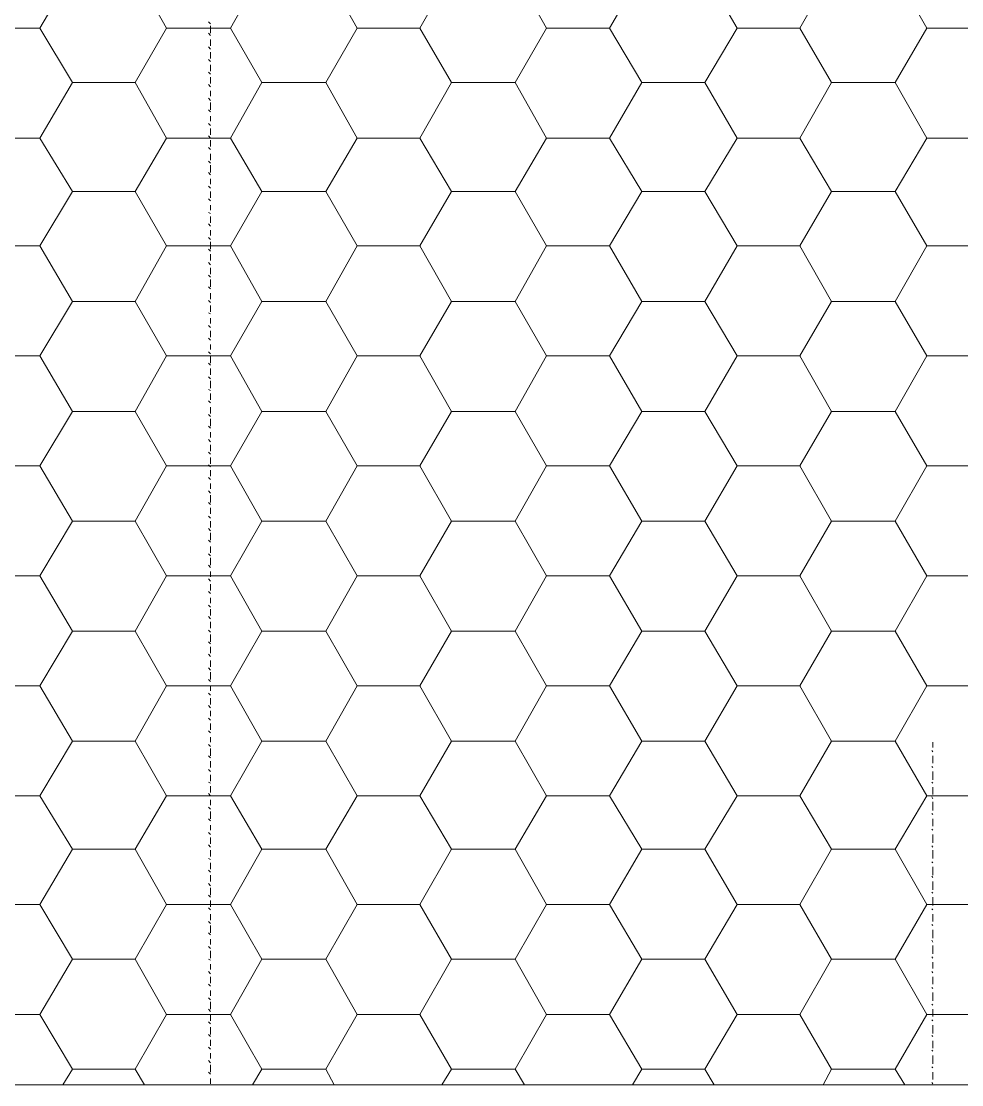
# Model space of a CAD drawing. Header units: millimetres. Extents: x 2928 to 3112, y 1220 to 1280.
# Drawn here: x 3053.934 to 3055.42, y 1268.156 to 1269.836 of the extents above; entities that cross this region are included whole.
import ezdxf

# ---------------------------------------------------------------- set-up
doc = ezdxf.new("R2010")
doc.units = ezdxf.units.MM

msp = doc.modelspace()

# ---------------------------------------------------------------- linework, layer by layer
at = {"color": 7, "linetype": 'Continuous', "lineweight": 5, "true_color": 0x000007}
msp.add_lwpolyline([(3058.27562, 1268.15632), (3052.47342, 1268.15632), (3058.27562, 1268.15632), (3058.27562, 1274.95752), (3052.47342, 1274.95752), (3052.47342, 1268.15632)], dxfattribs=at)
at = {"color": 9, "linetype": 'Continuous', "lineweight": 13, "true_color": 0xbababa}
for points in [[(3053.96367, 1269.8252), (3054.01494, 1269.91286), (3054.01494, 1269.91286)], [(3054.1638, 1269.8252), (3054.11418, 1269.91286), (3054.11418, 1269.91286)], [(3054.26469, 1269.8252), (3054.31431, 1269.91286), (3054.31431, 1269.91286)], [(3054.46483, 1269.8252), (3054.41521, 1269.91286), (3054.41521, 1269.91286)], [(3054.56407, 1269.8252), (3054.61369, 1269.91286), (3054.61369, 1269.91286)], [(3054.7642, 1269.8252), (3054.71458, 1269.91286), (3054.71458, 1269.91286)], [(3054.86344, 1269.8252), (3054.91471, 1269.91286), (3054.91471, 1269.91286)], [(3055.06522, 1269.8252), (3055.01395, 1269.91286), (3055.01395, 1269.91286)], [(3055.16446, 1269.8252), (3055.21408, 1269.91286), (3055.21408, 1269.91286)], [(3055.3646, 1269.8252), (3055.31498, 1269.91286), (3055.31498, 1269.91286)], [(3053.86443, 1269.8252), (3053.96367, 1269.8252), (3053.96367, 1269.8252)], [(3054.01494, 1269.73919), (3053.96367, 1269.8252), (3053.96367, 1269.8252)], [(3054.11418, 1269.73919), (3054.1638, 1269.8252), (3054.1638, 1269.8252)], [(3054.1638, 1269.8252), (3054.26469, 1269.8252), (3054.26469, 1269.8252)], [(3054.31431, 1269.73919), (3054.26469, 1269.8252), (3054.26469, 1269.8252)], [(3054.41521, 1269.73919), (3054.46483, 1269.8252), (3054.46483, 1269.8252)], [(3054.46483, 1269.8252), (3054.56407, 1269.8252), (3054.56407, 1269.8252)], [(3054.61369, 1269.73919), (3054.56407, 1269.8252), (3054.56407, 1269.8252)], [(3054.71458, 1269.73919), (3054.7642, 1269.8252), (3054.7642, 1269.8252)], [(3054.7642, 1269.8252), (3054.86344, 1269.8252), (3054.86344, 1269.8252)], [(3054.91471, 1269.73919), (3054.86344, 1269.8252), (3054.86344, 1269.8252)], [(3055.01395, 1269.73919), (3055.06522, 1269.8252), (3055.06522, 1269.8252)], [(3055.06522, 1269.8252), (3055.16446, 1269.8252), (3055.16446, 1269.8252)], [(3055.21408, 1269.73919), (3055.16446, 1269.8252), (3055.16446, 1269.8252)], [(3055.31498, 1269.73919), (3055.3646, 1269.8252), (3055.3646, 1269.8252)], [(3055.3646, 1269.8252), (3055.46549, 1269.8252), (3055.46549, 1269.8252)], [(3053.96367, 1269.65153), (3054.01494, 1269.73919), (3054.01494, 1269.73919)], [(3054.01494, 1269.73919), (3054.11418, 1269.73919), (3054.11418, 1269.73919)], [(3054.1638, 1269.65153), (3054.11418, 1269.73919), (3054.11418, 1269.73919)], [(3054.26469, 1269.65153), (3054.31431, 1269.73919), (3054.31431, 1269.73919)], [(3054.31431, 1269.73919), (3054.41521, 1269.73919), (3054.41521, 1269.73919)], [(3054.46483, 1269.65153), (3054.41521, 1269.73919), (3054.41521, 1269.73919)], [(3054.56407, 1269.65153), (3054.61369, 1269.73919), (3054.61369, 1269.73919)], [(3054.61369, 1269.73919), (3054.71458, 1269.73919), (3054.71458, 1269.73919)], [(3054.7642, 1269.65153), (3054.71458, 1269.73919), (3054.71458, 1269.73919)], [(3054.86344, 1269.65153), (3054.91471, 1269.73919), (3054.91471, 1269.73919)], [(3054.91471, 1269.73919), (3055.01395, 1269.73919), (3055.01395, 1269.73919)], [(3055.06522, 1269.65153), (3055.01395, 1269.73919), (3055.01395, 1269.73919)], [(3055.16446, 1269.65153), (3055.21408, 1269.73919), (3055.21408, 1269.73919)], [(3055.21408, 1269.73919), (3055.31498, 1269.73919), (3055.31498, 1269.73919)], [(3055.3646, 1269.65153), (3055.31498, 1269.73919), (3055.31498, 1269.73919)], [(3053.86443, 1269.65153), (3053.96367, 1269.65153), (3053.96367, 1269.65153)], [(3054.01494, 1269.56718), (3053.96367, 1269.65153), (3053.96367, 1269.65153)], [(3054.11418, 1269.56718), (3054.1638, 1269.65153), (3054.1638, 1269.65153)], [(3054.1638, 1269.65153), (3054.26469, 1269.65153), (3054.26469, 1269.65153)], [(3054.31431, 1269.56718), (3054.26469, 1269.65153), (3054.26469, 1269.65153)], [(3054.41521, 1269.56718), (3054.46483, 1269.65153), (3054.46483, 1269.65153)], [(3054.46483, 1269.65153), (3054.56407, 1269.65153), (3054.56407, 1269.65153)], [(3054.61369, 1269.56718), (3054.56407, 1269.65153), (3054.56407, 1269.65153)], [(3054.71458, 1269.56718), (3054.7642, 1269.65153), (3054.7642, 1269.65153)], [(3054.7642, 1269.65153), (3054.86344, 1269.65153), (3054.86344, 1269.65153)], [(3054.91471, 1269.56718), (3054.86344, 1269.65153), (3054.86344, 1269.65153)], [(3055.01395, 1269.56718), (3055.06522, 1269.65153), (3055.06522, 1269.65153)], [(3055.06522, 1269.65153), (3055.16446, 1269.65153), (3055.16446, 1269.65153)], [(3055.21408, 1269.56718), (3055.16446, 1269.65153), (3055.16446, 1269.65153)], [(3055.31498, 1269.56718), (3055.3646, 1269.65153), (3055.3646, 1269.65153)], [(3055.3646, 1269.65153), (3055.46549, 1269.65153), (3055.46549, 1269.65153)], [(3053.96367, 1269.48117), (3054.01494, 1269.56718), (3054.01494, 1269.56718)], [(3054.01494, 1269.56718), (3054.11418, 1269.56718), (3054.11418, 1269.56718)], [(3054.1638, 1269.48117), (3054.11418, 1269.56718), (3054.11418, 1269.56718)], [(3054.26469, 1269.48117), (3054.31431, 1269.56718), (3054.31431, 1269.56718)], [(3054.31431, 1269.56718), (3054.41521, 1269.56718), (3054.41521, 1269.56718)], [(3054.46483, 1269.48117), (3054.41521, 1269.56718), (3054.41521, 1269.56718)], [(3054.56407, 1269.48117), (3054.61369, 1269.56718), (3054.61369, 1269.56718)], [(3054.61369, 1269.56718), (3054.71458, 1269.56718), (3054.71458, 1269.56718)], [(3054.7642, 1269.48117), (3054.71458, 1269.56718), (3054.71458, 1269.56718)], [(3054.86344, 1269.48117), (3054.91471, 1269.56718), (3054.91471, 1269.56718)], [(3054.91471, 1269.56718), (3055.01395, 1269.56718), (3055.01395, 1269.56718)], [(3055.06522, 1269.48117), (3055.01395, 1269.56718), (3055.01395, 1269.56718)], [(3055.16446, 1269.48117), (3055.21408, 1269.56718), (3055.21408, 1269.56718)], [(3055.21408, 1269.56718), (3055.31498, 1269.56718), (3055.31498, 1269.56718)], [(3055.3646, 1269.48117), (3055.31498, 1269.56718), (3055.31498, 1269.56718)], [(3053.86443, 1269.48117), (3053.96367, 1269.48117), (3053.96367, 1269.48117)], [(3054.01494, 1269.39351), (3053.96367, 1269.48117), (3053.96367, 1269.48117)], [(3054.11418, 1269.39351), (3054.1638, 1269.48117), (3054.1638, 1269.48117)], [(3054.1638, 1269.48117), (3054.26469, 1269.48117), (3054.26469, 1269.48117)], [(3054.31431, 1269.39351), (3054.26469, 1269.48117), (3054.26469, 1269.48117)], [(3054.41521, 1269.39351), (3054.46483, 1269.48117), (3054.46483, 1269.48117)], [(3054.46483, 1269.48117), (3054.56407, 1269.48117), (3054.56407, 1269.48117)], [(3054.61369, 1269.39351), (3054.56407, 1269.48117), (3054.56407, 1269.48117)], [(3054.71458, 1269.39351), (3054.7642, 1269.48117), (3054.7642, 1269.48117)], [(3054.7642, 1269.48117), (3054.86344, 1269.48117), (3054.86344, 1269.48117)], [(3054.91471, 1269.39351), (3054.86344, 1269.48117), (3054.86344, 1269.48117)], [(3055.01395, 1269.39351), (3055.06522, 1269.48117), (3055.06522, 1269.48117)], [(3055.06522, 1269.48117), (3055.16446, 1269.48117), (3055.16446, 1269.48117)], [(3055.21408, 1269.39351), (3055.16446, 1269.48117), (3055.16446, 1269.48117)], [(3055.31498, 1269.39351), (3055.3646, 1269.48117), (3055.3646, 1269.48117)], [(3055.3646, 1269.48117), (3055.46549, 1269.48117), (3055.46549, 1269.48117)], [(3053.96367, 1269.3075), (3054.01494, 1269.39351), (3054.01494, 1269.39351)], [(3054.01494, 1269.39351), (3054.11418, 1269.39351), (3054.11418, 1269.39351)], [(3054.1638, 1269.3075), (3054.11418, 1269.39351), (3054.11418, 1269.39351)], [(3054.26469, 1269.3075), (3054.31431, 1269.39351), (3054.31431, 1269.39351)], [(3054.31431, 1269.39351), (3054.41521, 1269.39351), (3054.41521, 1269.39351)], [(3054.46483, 1269.3075), (3054.41521, 1269.39351), (3054.41521, 1269.39351)], [(3054.56407, 1269.3075), (3054.61369, 1269.39351), (3054.61369, 1269.39351)], [(3054.61369, 1269.39351), (3054.71458, 1269.39351), (3054.71458, 1269.39351)], [(3054.7642, 1269.3075), (3054.71458, 1269.39351), (3054.71458, 1269.39351)], [(3054.86344, 1269.3075), (3054.91471, 1269.39351), (3054.91471, 1269.39351)], [(3054.91471, 1269.39351), (3055.01395, 1269.39351), (3055.01395, 1269.39351)], [(3055.06522, 1269.3075), (3055.01395, 1269.39351), (3055.01395, 1269.39351)], [(3055.16446, 1269.3075), (3055.21408, 1269.39351), (3055.21408, 1269.39351)], [(3055.21408, 1269.39351), (3055.31498, 1269.39351), (3055.31498, 1269.39351)], [(3055.3646, 1269.3075), (3055.31498, 1269.39351), (3055.31498, 1269.39351)], [(3053.86443, 1269.3075), (3053.96367, 1269.3075), (3053.96367, 1269.3075)], [(3054.01494, 1269.21984), (3053.96367, 1269.3075), (3053.96367, 1269.3075)], [(3054.11418, 1269.21984), (3054.1638, 1269.3075), (3054.1638, 1269.3075)], [(3054.1638, 1269.3075), (3054.26469, 1269.3075), (3054.26469, 1269.3075)], [(3054.31431, 1269.21984), (3054.26469, 1269.3075), (3054.26469, 1269.3075)], [(3054.41521, 1269.21984), (3054.46483, 1269.3075), (3054.46483, 1269.3075)], [(3054.46483, 1269.3075), (3054.56407, 1269.3075), (3054.56407, 1269.3075)], [(3054.61369, 1269.21984), (3054.56407, 1269.3075), (3054.56407, 1269.3075)], [(3054.71458, 1269.21984), (3054.7642, 1269.3075), (3054.7642, 1269.3075)], [(3054.7642, 1269.3075), (3054.86344, 1269.3075), (3054.86344, 1269.3075)], [(3054.91471, 1269.21984), (3054.86344, 1269.3075), (3054.86344, 1269.3075)], [(3055.01395, 1269.21984), (3055.06522, 1269.3075), (3055.06522, 1269.3075)], [(3055.06522, 1269.3075), (3055.16446, 1269.3075), (3055.16446, 1269.3075)], [(3055.21408, 1269.21984), (3055.16446, 1269.3075), (3055.16446, 1269.3075)], [(3055.31498, 1269.21984), (3055.3646, 1269.3075), (3055.3646, 1269.3075)], [(3055.3646, 1269.3075), (3055.46549, 1269.3075), (3055.46549, 1269.3075)], [(3053.96367, 1269.13383), (3054.01494, 1269.21984), (3054.01494, 1269.21984)], [(3054.01494, 1269.21984), (3054.11418, 1269.21984), (3054.11418, 1269.21984)], [(3054.1638, 1269.13383), (3054.11418, 1269.21984), (3054.11418, 1269.21984)], [(3054.26469, 1269.13383), (3054.31431, 1269.21984), (3054.31431, 1269.21984)], [(3054.31431, 1269.21984), (3054.41521, 1269.21984), (3054.41521, 1269.21984)], [(3054.46483, 1269.13383), (3054.41521, 1269.21984), (3054.41521, 1269.21984)], [(3054.56407, 1269.13383), (3054.61369, 1269.21984), (3054.61369, 1269.21984)], [(3054.61369, 1269.21984), (3054.71458, 1269.21984), (3054.71458, 1269.21984)], [(3054.7642, 1269.13383), (3054.71458, 1269.21984), (3054.71458, 1269.21984)], [(3054.86344, 1269.13383), (3054.91471, 1269.21984), (3054.91471, 1269.21984)], [(3054.91471, 1269.21984), (3055.01395, 1269.21984), (3055.01395, 1269.21984)], [(3055.06522, 1269.13383), (3055.01395, 1269.21984), (3055.01395, 1269.21984)], [(3055.16446, 1269.13383), (3055.21408, 1269.21984), (3055.21408, 1269.21984)], [(3055.21408, 1269.21984), (3055.31498, 1269.21984), (3055.31498, 1269.21984)], [(3055.3646, 1269.13383), (3055.31498, 1269.21984), (3055.31498, 1269.21984)], [(3053.86443, 1269.13383), (3053.96367, 1269.13383), (3053.96367, 1269.13383)], [(3054.01494, 1269.04617), (3053.96367, 1269.13383), (3053.96367, 1269.13383)], [(3054.11418, 1269.04617), (3054.1638, 1269.13383), (3054.1638, 1269.13383)], [(3054.1638, 1269.13383), (3054.26469, 1269.13383), (3054.26469, 1269.13383)], [(3054.31431, 1269.04617), (3054.26469, 1269.13383), (3054.26469, 1269.13383)], [(3054.41521, 1269.04617), (3054.46483, 1269.13383), (3054.46483, 1269.13383)], [(3054.46483, 1269.13383), (3054.56407, 1269.13383), (3054.56407, 1269.13383)], [(3054.61369, 1269.04617), (3054.56407, 1269.13383), (3054.56407, 1269.13383)], [(3054.71458, 1269.04617), (3054.7642, 1269.13383), (3054.7642, 1269.13383)], [(3054.7642, 1269.13383), (3054.86344, 1269.13383), (3054.86344, 1269.13383)], [(3054.91471, 1269.04617), (3054.86344, 1269.13383), (3054.86344, 1269.13383)], [(3055.01395, 1269.04617), (3055.06522, 1269.13383), (3055.06522, 1269.13383)], [(3055.06522, 1269.13383), (3055.16446, 1269.13383), (3055.16446, 1269.13383)], [(3055.21408, 1269.04617), (3055.16446, 1269.13383), (3055.16446, 1269.13383)], [(3055.31498, 1269.04617), (3055.3646, 1269.13383), (3055.3646, 1269.13383)], [(3055.3646, 1269.13383), (3055.46549, 1269.13383), (3055.46549, 1269.13383)], [(3053.96367, 1268.96016), (3054.01494, 1269.04617), (3054.01494, 1269.04617)], [(3054.01494, 1269.04617), (3054.11418, 1269.04617), (3054.11418, 1269.04617)], [(3054.1638, 1268.96016), (3054.11418, 1269.04617), (3054.11418, 1269.04617)], [(3054.26469, 1268.96016), (3054.31431, 1269.04617), (3054.31431, 1269.04617)], [(3054.31431, 1269.04617), (3054.41521, 1269.04617), (3054.41521, 1269.04617)], [(3054.46483, 1268.96016), (3054.41521, 1269.04617), (3054.41521, 1269.04617)], [(3054.56407, 1268.96016), (3054.61369, 1269.04617), (3054.61369, 1269.04617)], [(3054.61369, 1269.04617), (3054.71458, 1269.04617), (3054.71458, 1269.04617)], [(3054.7642, 1268.96016), (3054.71458, 1269.04617), (3054.71458, 1269.04617)], [(3054.86344, 1268.96016), (3054.91471, 1269.04617), (3054.91471, 1269.04617)], [(3054.91471, 1269.04617), (3055.01395, 1269.04617), (3055.01395, 1269.04617)], [(3055.06522, 1268.96016), (3055.01395, 1269.04617), (3055.01395, 1269.04617)], [(3055.16446, 1268.96016), (3055.21408, 1269.04617), (3055.21408, 1269.04617)], [(3055.21408, 1269.04617), (3055.31498, 1269.04617), (3055.31498, 1269.04617)], [(3055.3646, 1268.96016), (3055.31498, 1269.04617), (3055.31498, 1269.04617)], [(3053.86443, 1268.96016), (3053.96367, 1268.96016), (3053.96367, 1268.96016)], [(3054.01494, 1268.8725), (3053.96367, 1268.96016), (3053.96367, 1268.96016)], [(3054.11418, 1268.8725), (3054.1638, 1268.96016), (3054.1638, 1268.96016)], [(3054.1638, 1268.96016), (3054.26469, 1268.96016), (3054.26469, 1268.96016)], [(3054.31431, 1268.8725), (3054.26469, 1268.96016), (3054.26469, 1268.96016)], [(3054.41521, 1268.8725), (3054.46483, 1268.96016), (3054.46483, 1268.96016)], [(3054.46483, 1268.96016), (3054.56407, 1268.96016), (3054.56407, 1268.96016)], [(3054.61369, 1268.8725), (3054.56407, 1268.96016), (3054.56407, 1268.96016)], [(3054.71458, 1268.8725), (3054.7642, 1268.96016), (3054.7642, 1268.96016)], [(3054.7642, 1268.96016), (3054.86344, 1268.96016), (3054.86344, 1268.96016)], [(3054.91471, 1268.8725), (3054.86344, 1268.96016), (3054.86344, 1268.96016)], [(3055.01395, 1268.8725), (3055.06522, 1268.96016), (3055.06522, 1268.96016)], [(3055.06522, 1268.96016), (3055.16446, 1268.96016), (3055.16446, 1268.96016)], [(3055.21408, 1268.8725), (3055.16446, 1268.96016), (3055.16446, 1268.96016)], [(3055.31498, 1268.8725), (3055.3646, 1268.96016), (3055.3646, 1268.96016)], [(3055.3646, 1268.96016), (3055.46549, 1268.96016), (3055.46549, 1268.96016)], [(3053.96367, 1268.78649), (3054.01494, 1268.8725), (3054.01494, 1268.8725)], [(3054.01494, 1268.8725), (3054.11418, 1268.8725), (3054.11418, 1268.8725)], [(3054.1638, 1268.78649), (3054.11418, 1268.8725), (3054.11418, 1268.8725)], [(3054.26469, 1268.78649), (3054.31431, 1268.8725), (3054.31431, 1268.8725)], [(3054.31431, 1268.8725), (3054.41521, 1268.8725), (3054.41521, 1268.8725)], [(3054.46483, 1268.78649), (3054.41521, 1268.8725), (3054.41521, 1268.8725)], [(3054.56407, 1268.78649), (3054.61369, 1268.8725), (3054.61369, 1268.8725)], [(3054.61369, 1268.8725), (3054.71458, 1268.8725), (3054.71458, 1268.8725)], [(3054.7642, 1268.78649), (3054.71458, 1268.8725), (3054.71458, 1268.8725)], [(3054.86344, 1268.78649), (3054.91471, 1268.8725), (3054.91471, 1268.8725)], [(3054.91471, 1268.8725), (3055.01395, 1268.8725), (3055.01395, 1268.8725)], [(3055.06522, 1268.78649), (3055.01395, 1268.8725), (3055.01395, 1268.8725)], [(3055.16446, 1268.78649), (3055.21408, 1268.8725), (3055.21408, 1268.8725)], [(3055.21408, 1268.8725), (3055.31498, 1268.8725), (3055.31498, 1268.8725)], [(3055.3646, 1268.78649), (3055.31498, 1268.8725), (3055.31498, 1268.8725)], [(3053.86443, 1268.78649), (3053.96367, 1268.78649), (3053.96367, 1268.78649)], [(3054.01494, 1268.69883), (3053.96367, 1268.78649), (3053.96367, 1268.78649)], [(3054.11418, 1268.69883), (3054.1638, 1268.78649), (3054.1638, 1268.78649)], [(3054.1638, 1268.78649), (3054.26469, 1268.78649), (3054.26469, 1268.78649)], [(3054.31431, 1268.69883), (3054.26469, 1268.78649), (3054.26469, 1268.78649)], [(3054.41521, 1268.69883), (3054.46483, 1268.78649), (3054.46483, 1268.78649)], [(3054.46483, 1268.78649), (3054.56407, 1268.78649), (3054.56407, 1268.78649)], [(3054.61369, 1268.69883), (3054.56407, 1268.78649), (3054.56407, 1268.78649)], [(3054.71458, 1268.69883), (3054.7642, 1268.78649), (3054.7642, 1268.78649)], [(3054.7642, 1268.78649), (3054.86344, 1268.78649), (3054.86344, 1268.78649)], [(3054.91471, 1268.69883), (3054.86344, 1268.78649), (3054.86344, 1268.78649)], [(3055.01395, 1268.69883), (3055.06522, 1268.78649), (3055.06522, 1268.78649)], [(3055.06522, 1268.78649), (3055.16446, 1268.78649), (3055.16446, 1268.78649)], [(3055.21408, 1268.69883), (3055.16446, 1268.78649), (3055.16446, 1268.78649)], [(3055.31498, 1268.69883), (3055.3646, 1268.78649), (3055.3646, 1268.78649)], [(3055.3646, 1268.78649), (3055.46549, 1268.78649), (3055.46549, 1268.78649)], [(3053.96367, 1268.61282), (3054.01494, 1268.69883), (3054.01494, 1268.69883)], [(3054.01494, 1268.69883), (3054.11418, 1268.69883), (3054.11418, 1268.69883)], [(3054.1638, 1268.61282), (3054.11418, 1268.69883), (3054.11418, 1268.69883)], [(3054.26469, 1268.61282), (3054.31431, 1268.69883), (3054.31431, 1268.69883)], [(3054.31431, 1268.69883), (3054.41521, 1268.69883), (3054.41521, 1268.69883)], [(3054.46483, 1268.61282), (3054.41521, 1268.69883), (3054.41521, 1268.69883)], [(3054.56407, 1268.61282), (3054.61369, 1268.69883), (3054.61369, 1268.69883)], [(3054.61369, 1268.69883), (3054.71458, 1268.69883), (3054.71458, 1268.69883)], [(3054.7642, 1268.61282), (3054.71458, 1268.69883), (3054.71458, 1268.69883)], [(3054.86344, 1268.61282), (3054.91471, 1268.69883), (3054.91471, 1268.69883)], [(3054.91471, 1268.69883), (3055.01395, 1268.69883), (3055.01395, 1268.69883)], [(3055.06522, 1268.61282), (3055.01395, 1268.69883), (3055.01395, 1268.69883)], [(3055.16446, 1268.61282), (3055.21408, 1268.69883), (3055.21408, 1268.69883)], [(3055.21408, 1268.69883), (3055.31498, 1268.69883), (3055.31498, 1268.69883)], [(3055.3646, 1268.61282), (3055.31498, 1268.69883), (3055.31498, 1268.69883)], [(3053.86443, 1268.61282), (3053.96367, 1268.61282), (3053.96367, 1268.61282)], [(3054.01494, 1268.52847), (3053.96367, 1268.61282), (3053.96367, 1268.61282)], [(3054.11418, 1268.52847), (3054.1638, 1268.61282), (3054.1638, 1268.61282)], [(3054.1638, 1268.61282), (3054.26469, 1268.61282), (3054.26469, 1268.61282)], [(3054.31431, 1268.52847), (3054.26469, 1268.61282), (3054.26469, 1268.61282)], [(3054.41521, 1268.52847), (3054.46483, 1268.61282), (3054.46483, 1268.61282)], [(3054.46483, 1268.61282), (3054.56407, 1268.61282), (3054.56407, 1268.61282)], [(3054.61369, 1268.52847), (3054.56407, 1268.61282), (3054.56407, 1268.61282)], [(3054.71458, 1268.52847), (3054.7642, 1268.61282), (3054.7642, 1268.61282)], [(3054.7642, 1268.61282), (3054.86344, 1268.61282), (3054.86344, 1268.61282)], [(3054.91471, 1268.52847), (3054.86344, 1268.61282), (3054.86344, 1268.61282)], [(3055.01395, 1268.52847), (3055.06522, 1268.61282), (3055.06522, 1268.61282)], [(3055.06522, 1268.61282), (3055.16446, 1268.61282), (3055.16446, 1268.61282)], [(3055.21408, 1268.52847), (3055.16446, 1268.61282), (3055.16446, 1268.61282)], [(3055.31498, 1268.52847), (3055.3646, 1268.61282), (3055.3646, 1268.61282)], [(3055.3646, 1268.61282), (3055.46549, 1268.61282), (3055.46549, 1268.61282)], [(3053.96367, 1268.44081), (3054.01494, 1268.52847), (3054.01494, 1268.52847)], [(3054.01494, 1268.52847), (3054.11418, 1268.52847), (3054.11418, 1268.52847)], [(3054.1638, 1268.44081), (3054.11418, 1268.52847), (3054.11418, 1268.52847)], [(3054.26469, 1268.44081), (3054.31431, 1268.52847), (3054.31431, 1268.52847)], [(3054.31431, 1268.52847), (3054.41521, 1268.52847), (3054.41521, 1268.52847)], [(3054.46483, 1268.44081), (3054.41521, 1268.52847), (3054.41521, 1268.52847)], [(3054.56407, 1268.44081), (3054.61369, 1268.52847), (3054.61369, 1268.52847)], [(3054.61369, 1268.52847), (3054.71458, 1268.52847), (3054.71458, 1268.52847)], [(3054.7642, 1268.44081), (3054.71458, 1268.52847), (3054.71458, 1268.52847)], [(3054.86344, 1268.44081), (3054.91471, 1268.52847), (3054.91471, 1268.52847)], [(3054.91471, 1268.52847), (3055.01395, 1268.52847), (3055.01395, 1268.52847)], [(3055.06522, 1268.44081), (3055.01395, 1268.52847), (3055.01395, 1268.52847)], [(3055.16446, 1268.44081), (3055.21408, 1268.52847), (3055.21408, 1268.52847)], [(3055.21408, 1268.52847), (3055.31498, 1268.52847), (3055.31498, 1268.52847)], [(3055.3646, 1268.44081), (3055.31498, 1268.52847), (3055.31498, 1268.52847)], [(3053.86443, 1268.44081), (3053.96367, 1268.44081), (3053.96367, 1268.44081)], [(3054.01494, 1268.3548), (3053.96367, 1268.44081), (3053.96367, 1268.44081)], [(3054.11418, 1268.3548), (3054.1638, 1268.44081), (3054.1638, 1268.44081)], [(3054.1638, 1268.44081), (3054.26469, 1268.44081), (3054.26469, 1268.44081)], [(3054.31431, 1268.3548), (3054.26469, 1268.44081), (3054.26469, 1268.44081)], [(3054.41521, 1268.3548), (3054.46483, 1268.44081), (3054.46483, 1268.44081)], [(3054.46483, 1268.44081), (3054.56407, 1268.44081), (3054.56407, 1268.44081)], [(3054.61369, 1268.3548), (3054.56407, 1268.44081), (3054.56407, 1268.44081)], [(3054.71458, 1268.3548), (3054.7642, 1268.44081), (3054.7642, 1268.44081)], [(3054.7642, 1268.44081), (3054.86344, 1268.44081), (3054.86344, 1268.44081)], [(3054.91471, 1268.3548), (3054.86344, 1268.44081), (3054.86344, 1268.44081)], [(3055.01395, 1268.3548), (3055.06522, 1268.44081), (3055.06522, 1268.44081)], [(3055.06522, 1268.44081), (3055.16446, 1268.44081), (3055.16446, 1268.44081)], [(3055.21408, 1268.3548), (3055.16446, 1268.44081), (3055.16446, 1268.44081)], [(3055.31498, 1268.3548), (3055.3646, 1268.44081), (3055.3646, 1268.44081)], [(3055.3646, 1268.44081), (3055.46549, 1268.44081), (3055.46549, 1268.44081)], [(3053.96367, 1268.26714), (3054.01494, 1268.3548), (3054.01494, 1268.3548)], [(3054.01494, 1268.3548), (3054.11418, 1268.3548), (3054.11418, 1268.3548)], [(3054.1638, 1268.26714), (3054.11418, 1268.3548), (3054.11418, 1268.3548)], [(3054.26469, 1268.26714), (3054.31431, 1268.3548), (3054.31431, 1268.3548)], [(3054.31431, 1268.3548), (3054.41521, 1268.3548), (3054.41521, 1268.3548)], [(3054.46483, 1268.26714), (3054.41521, 1268.3548), (3054.41521, 1268.3548)], [(3054.56407, 1268.26714), (3054.61369, 1268.3548), (3054.61369, 1268.3548)], [(3054.61369, 1268.3548), (3054.71458, 1268.3548), (3054.71458, 1268.3548)], [(3054.7642, 1268.26714), (3054.71458, 1268.3548), (3054.71458, 1268.3548)], [(3054.86344, 1268.26714), (3054.91471, 1268.3548), (3054.91471, 1268.3548)], [(3054.91471, 1268.3548), (3055.01395, 1268.3548), (3055.01395, 1268.3548)], [(3055.06522, 1268.26714), (3055.01395, 1268.3548), (3055.01395, 1268.3548)], [(3055.16446, 1268.26714), (3055.21408, 1268.3548), (3055.21408, 1268.3548)], [(3055.21408, 1268.3548), (3055.31498, 1268.3548), (3055.31498, 1268.3548)], [(3055.3646, 1268.26714), (3055.31498, 1268.3548), (3055.31498, 1268.3548)], [(3053.86443, 1268.26714), (3053.96367, 1268.26714), (3053.96367, 1268.26714)], [(3054.01494, 1268.18113), (3053.96367, 1268.26714), (3053.96367, 1268.26714)], [(3054.11418, 1268.18113), (3054.1638, 1268.26714), (3054.1638, 1268.26714)], [(3054.1638, 1268.26714), (3054.26469, 1268.26714), (3054.26469, 1268.26714)], [(3054.31431, 1268.18113), (3054.26469, 1268.26714), (3054.26469, 1268.26714)], [(3054.41521, 1268.18113), (3054.46483, 1268.26714), (3054.46483, 1268.26714)], [(3054.46483, 1268.26714), (3054.56407, 1268.26714), (3054.56407, 1268.26714)], [(3054.61369, 1268.18113), (3054.56407, 1268.26714), (3054.56407, 1268.26714)], [(3054.71458, 1268.18113), (3054.7642, 1268.26714), (3054.7642, 1268.26714)], [(3054.7642, 1268.26714), (3054.86344, 1268.26714), (3054.86344, 1268.26714)], [(3054.91471, 1268.18113), (3054.86344, 1268.26714), (3054.86344, 1268.26714)], [(3055.01395, 1268.18113), (3055.06522, 1268.26714), (3055.06522, 1268.26714)], [(3055.06522, 1268.26714), (3055.16446, 1268.26714), (3055.16446, 1268.26714)], [(3055.21408, 1268.18113), (3055.16446, 1268.26714), (3055.16446, 1268.26714)], [(3055.31498, 1268.18113), (3055.3646, 1268.26714), (3055.3646, 1268.26714)], [(3055.3646, 1268.26714), (3055.46549, 1268.26714), (3055.46549, 1268.26714)], [(3054.00006, 1268.15632), (3054.01494, 1268.18113), (3054.01494, 1268.18113)], [(3054.01494, 1268.18113), (3054.11418, 1268.18113), (3054.11418, 1268.18113)], [(3054.12907, 1268.15632), (3054.11418, 1268.18113), (3054.11418, 1268.18113)], [(3054.29943, 1268.15632), (3054.31431, 1268.18113), (3054.31431, 1268.18113)], [(3054.31431, 1268.18113), (3054.41521, 1268.18113), (3054.41521, 1268.18113)], [(3054.42844, 1268.15632), (3054.41521, 1268.18113), (3054.41521, 1268.18113)], [(3054.5988, 1268.15632), (3054.61369, 1268.18113), (3054.61369, 1268.18113)], [(3054.61369, 1268.18113), (3054.71458, 1268.18113), (3054.71458, 1268.18113)], [(3054.72947, 1268.15632), (3054.71458, 1268.18113), (3054.71458, 1268.18113)], [(3054.89983, 1268.15632), (3054.91471, 1268.18113), (3054.91471, 1268.18113)], [(3054.91471, 1268.18113), (3055.01395, 1268.18113), (3055.01395, 1268.18113)], [(3055.02884, 1268.15632), (3055.01395, 1268.18113), (3055.01395, 1268.18113)], [(3055.20085, 1268.15632), (3055.21408, 1268.18113), (3055.21408, 1268.18113)], [(3055.21408, 1268.18113), (3055.31498, 1268.18113), (3055.31498, 1268.18113)], [(3055.32986, 1268.15632), (3055.31498, 1268.18113), (3055.31498, 1268.18113)]]:
    msp.add_lwpolyline(points, dxfattribs=at)
at = {"color": 7, "linetype": 'Continuous', "lineweight": 20, "true_color": 0x000007}
for points in [[(3054.23327, 1269.83181), (3054.22996, 1269.83512), (3054.22996, 1269.83512)], [(3054.23327, 1269.81362), (3054.22996, 1269.81693), (3054.22996, 1269.81693)], [(3054.23327, 1269.82851), (3054.23327, 1269.81693), (3054.23327, 1269.81693)], [(3054.23327, 1269.807), (3054.23327, 1269.79708), (3054.23327, 1269.79708)], [(3054.23327, 1269.79212), (3054.22996, 1269.79543), (3054.22996, 1269.79543)], [(3054.23327, 1269.78716), (3054.23327, 1269.77723), (3054.23327, 1269.77723)], [(3054.23327, 1269.77227), (3054.22996, 1269.77558), (3054.22996, 1269.77558)], [(3054.23327, 1269.76731), (3054.23327, 1269.75738), (3054.23327, 1269.75738)], [(3054.23327, 1269.75242), (3054.22996, 1269.75573), (3054.22996, 1269.75573)], [(3054.23327, 1269.74746), (3054.23327, 1269.73754), (3054.23327, 1269.73754)], [(3054.23327, 1269.73257), (3054.22996, 1269.73588), (3054.22996, 1269.73588)], [(3054.23327, 1269.71107), (3054.22996, 1269.71438), (3054.22996, 1269.71438)], [(3054.23327, 1269.72596), (3054.23327, 1269.71769), (3054.23327, 1269.71769)], [(3054.23327, 1269.69288), (3054.22996, 1269.69619), (3054.22996, 1269.69619)], [(3054.23327, 1269.70776), (3054.23327, 1269.69619), (3054.23327, 1269.69619)], [(3054.23327, 1269.68626), (3054.23327, 1269.67799), (3054.23327, 1269.67799)], [(3054.23327, 1269.67138), (3054.22996, 1269.67468), (3054.22996, 1269.67468)], [(3054.23327, 1269.66641), (3054.23327, 1269.65649), (3054.23327, 1269.65649)], [(3054.23327, 1269.65153), (3054.22996, 1269.65484), (3054.22996, 1269.65484)], [(3054.23327, 1269.64822), (3054.23327, 1269.6383), (3054.23327, 1269.6383)], [(3054.23327, 1269.63333), (3054.22996, 1269.63664), (3054.22996, 1269.63664)], [(3054.23327, 1269.61183), (3054.22996, 1269.61514), (3054.22996, 1269.61514)], [(3054.23327, 1269.62672), (3054.23327, 1269.61679), (3054.23327, 1269.61679)], [(3054.23327, 1269.59364), (3054.22996, 1269.59695), (3054.22996, 1269.59695)], [(3054.23327, 1269.60852), (3054.23327, 1269.59695), (3054.23327, 1269.59695)], [(3054.23327, 1269.58702), (3054.23327, 1269.57875), (3054.23327, 1269.57875)], [(3054.23327, 1269.57214), (3054.22996, 1269.57545), (3054.22996, 1269.57545)], [(3054.23327, 1269.56718), (3054.23327, 1269.55725), (3054.23327, 1269.55725)], [(3054.23327, 1269.55229), (3054.22996, 1269.5556), (3054.22996, 1269.5556)], [(3054.23327, 1269.54567), (3054.23327, 1269.5374), (3054.23327, 1269.5374)], [(3054.23327, 1269.53244), (3054.22996, 1269.5341), (3054.22996, 1269.5341)], [(3054.23327, 1269.51259), (3054.22996, 1269.5159), (3054.22996, 1269.5159)], [(3054.23327, 1269.52748), (3054.23327, 1269.51756), (3054.23327, 1269.51756)], [(3054.23327, 1269.49109), (3054.22996, 1269.4944), (3054.22996, 1269.4944)], [(3054.23327, 1269.50598), (3054.23327, 1269.49771), (3054.23327, 1269.49771)], [(3054.23327, 1269.48778), (3054.23327, 1269.47621), (3054.23327, 1269.47621)], [(3054.23327, 1269.4729), (3054.22996, 1269.47621), (3054.22996, 1269.47621)], [(3054.23327, 1269.46794), (3054.23327, 1269.45801), (3054.23327, 1269.45801)], [(3054.23327, 1269.4514), (3054.22996, 1269.4547), (3054.22996, 1269.4547)], [(3054.23327, 1269.44643), (3054.23327, 1269.43651), (3054.23327, 1269.43651)], [(3054.23327, 1269.43155), (3054.22996, 1269.43486), (3054.22996, 1269.43486)], [(3054.23327, 1269.42824), (3054.23327, 1269.41666), (3054.23327, 1269.41666)], [(3054.23327, 1269.41335), (3054.22996, 1269.41666), (3054.22996, 1269.41666)], [(3054.23327, 1269.39185), (3054.22996, 1269.39516), (3054.22996, 1269.39516)], [(3054.23327, 1269.40674), (3054.23327, 1269.39681), (3054.23327, 1269.39681)], [(3054.23327, 1269.38689), (3054.23327, 1269.37697), (3054.23327, 1269.37697)], [(3054.23327, 1269.37366), (3054.22996, 1269.37531), (3054.22996, 1269.37531)], [(3054.23327, 1269.36704), (3054.23327, 1269.35877), (3054.23327, 1269.35877)], [(3054.23327, 1269.35216), (3054.22996, 1269.35546), (3054.22996, 1269.35546)], [(3054.23327, 1269.34719), (3054.23327, 1269.33727), (3054.23327, 1269.33727)], [(3054.23327, 1269.33231), (3054.22996, 1269.33562), (3054.22996, 1269.33562)], [(3054.23327, 1269.31081), (3054.22996, 1269.31411), (3054.22996, 1269.31411)], [(3054.23327, 1269.32569), (3054.23327, 1269.31742), (3054.23327, 1269.31742)], [(3054.23327, 1269.29261), (3054.22996, 1269.29592), (3054.22996, 1269.29592)], [(3054.23327, 1269.3075), (3054.23327, 1269.29592), (3054.23327, 1269.29592)], [(3054.23327, 1269.28765), (3054.23327, 1269.27773), (3054.23327, 1269.27773)], [(3054.23327, 1269.27111), (3054.22996, 1269.27442), (3054.22996, 1269.27442)], [(3054.23327, 1269.2678), (3054.23327, 1269.25623), (3054.23327, 1269.25623)], [(3054.23327, 1269.25292), (3054.22996, 1269.25457), (3054.22996, 1269.25457)], [(3054.23327, 1269.24796), (3054.23327, 1269.23803), (3054.23327, 1269.23803)], [(3054.23327, 1269.23307), (3054.22996, 1269.23638), (3054.22996, 1269.23638)], [(3054.23327, 1269.22645), (3054.23327, 1269.21653), (3054.23327, 1269.21653)], [(3054.23327, 1269.21157), (3054.22996, 1269.21488), (3054.22996, 1269.21488)], [(3054.23327, 1269.19337), (3054.22996, 1269.19668), (3054.22996, 1269.19668)], [(3054.23327, 1269.20826), (3054.23327, 1269.19668), (3054.23327, 1269.19668)], [(3054.23327, 1269.17187), (3054.22996, 1269.17518), (3054.22996, 1269.17518)], [(3054.23327, 1269.18676), (3054.23327, 1269.17849), (3054.23327, 1269.17849)], [(3054.23327, 1269.16691), (3054.23327, 1269.15699), (3054.23327, 1269.15699)], [(3054.23327, 1269.15202), (3054.22996, 1269.15533), (3054.22996, 1269.15533)], [(3054.23327, 1269.14706), (3054.23327, 1269.13714), (3054.23327, 1269.13714)], [(3054.23327, 1269.13218), (3054.22996, 1269.13548), (3054.22996, 1269.13548)], [(3054.23327, 1269.12721), (3054.23327, 1269.11729), (3054.23327, 1269.11729)], [(3054.23327, 1269.11233), (3054.22996, 1269.11564), (3054.22996, 1269.11564)], [(3054.23327, 1269.09083), (3054.22996, 1269.09413), (3054.22996, 1269.09413)], [(3054.23327, 1269.10571), (3054.23327, 1269.09744), (3054.23327, 1269.09744)], [(3054.23327, 1269.07263), (3054.22996, 1269.07594), (3054.22996, 1269.07594)], [(3054.23327, 1269.08752), (3054.23327, 1269.07594), (3054.23327, 1269.07594)], [(3054.23327, 1269.06767), (3054.23327, 1269.05775), (3054.23327, 1269.05775)], [(3054.23327, 1269.05113), (3054.22996, 1269.05444), (3054.22996, 1269.05444)], [(3054.23327, 1269.04617), (3054.23327, 1269.03624), (3054.23327, 1269.03624)], [(3054.23327, 1269.03128), (3054.22996, 1269.03459), (3054.22996, 1269.03459)], [(3054.23327, 1269.02797), (3054.23327, 1269.0164), (3054.23327, 1269.0164)], [(3054.23327, 1269.01309), (3054.22996, 1269.0164), (3054.22996, 1269.0164)], [(3054.23327, 1268.99159), (3054.22996, 1268.9949), (3054.22996, 1268.9949)], [(3054.23327, 1269.00647), (3054.23327, 1268.99655), (3054.23327, 1268.99655)], [(3054.23327, 1268.97339), (3054.22996, 1268.9767), (3054.22996, 1268.9767)], [(3054.23327, 1268.98828), (3054.23327, 1268.9767), (3054.23327, 1268.9767)], [(3054.23327, 1268.96678), (3054.23327, 1268.95851), (3054.23327, 1268.95851)], [(3054.23327, 1268.95189), (3054.22996, 1268.9552), (3054.22996, 1268.9552)], [(3054.23327, 1268.94693), (3054.23327, 1268.93701), (3054.23327, 1268.93701)], [(3054.23327, 1268.93204), (3054.22996, 1268.93535), (3054.22996, 1268.93535)], [(3054.23327, 1268.92543), (3054.23327, 1268.91716), (3054.23327, 1268.91716)], [(3054.23327, 1268.91054), (3054.22996, 1268.91385), (3054.22996, 1268.91385)], [(3054.23327, 1268.90723), (3054.23327, 1268.89731), (3054.23327, 1268.89731)], [(3054.23327, 1268.89235), (3054.22996, 1268.89566), (3054.22996, 1268.89566)], [(3054.23327, 1268.87085), (3054.22996, 1268.87415), (3054.22996, 1268.87415)], [(3054.23327, 1268.88739), (3054.23327, 1268.87746), (3054.23327, 1268.87746)], [(3054.23327, 1268.86754), (3054.23327, 1268.85596), (3054.23327, 1268.85596)], [(3054.23327, 1268.85265), (3054.22996, 1268.85596), (3054.22996, 1268.85596)], [(3054.23327, 1268.84769), (3054.23327, 1268.83777), (3054.23327, 1268.83777)], [(3054.23327, 1268.8328), (3054.22996, 1268.83611), (3054.22996, 1268.83611)], [(3054.23327, 1268.82619), (3054.23327, 1268.81626), (3054.23327, 1268.81626)], [(3054.23327, 1268.8113), (3054.22996, 1268.81461), (3054.22996, 1268.81461)], [(3054.23327, 1268.80799), (3054.23327, 1268.79642), (3054.23327, 1268.79642)], [(3054.23327, 1268.79311), (3054.22996, 1268.79642), (3054.22996, 1268.79642)], [(3054.23327, 1268.77161), (3054.22996, 1268.77491), (3054.22996, 1268.77491)], [(3054.23327, 1268.78649), (3054.23327, 1268.77822), (3054.23327, 1268.77822)], [(3054.23327, 1268.76664), (3054.23327, 1268.75672), (3054.23327, 1268.75672)], [(3054.23327, 1268.75176), (3054.22996, 1268.75507), (3054.22996, 1268.75507)], [(3054.23327, 1268.7468), (3054.23327, 1268.73853), (3054.23327, 1268.73853)], [(3054.23327, 1268.73191), (3054.22996, 1268.73522), (3054.22996, 1268.73522)], [(3054.23327, 1268.72695), (3054.23327, 1268.71703), (3054.23327, 1268.71703)], [(3054.23327, 1268.71206), (3054.22996, 1268.71537), (3054.22996, 1268.71537)], [(3054.23327, 1268.70545), (3054.23327, 1268.69718), (3054.23327, 1268.69718)], [(3054.23327, 1268.69056), (3054.22996, 1268.69387), (3054.22996, 1268.69387)], [(3054.23327, 1268.67237), (3054.22996, 1268.67568), (3054.22996, 1268.67568)], [(3054.23327, 1268.68725), (3054.23327, 1268.67568), (3054.23327, 1268.67568)], [(3054.23327, 1268.66741), (3054.23327, 1268.65748), (3054.23327, 1268.65748)], [(3054.23327, 1268.65087), (3054.22996, 1268.65417), (3054.22996, 1268.65417)], [(3054.23327, 1268.6459), (3054.23327, 1268.63598), (3054.23327, 1268.63598)], [(3054.23327, 1268.63267), (3054.22996, 1268.63433), (3054.22996, 1268.63433)], [(3054.23327, 1268.62771), (3054.23327, 1268.61779), (3054.23327, 1268.61779)], [(3054.23327, 1268.61282), (3054.22996, 1268.61613), (3054.22996, 1268.61613)], [(3054.23327, 1268.60621), (3054.23327, 1268.59794), (3054.23327, 1268.59794)], [(3054.23327, 1268.59132), (3054.22996, 1268.59463), (3054.22996, 1268.59463)], [(3054.23327, 1268.58801), (3054.23327, 1268.57644), (3054.23327, 1268.57644)], [(3054.23327, 1268.57313), (3054.22996, 1268.57644), (3054.22996, 1268.57644)], [(3054.23327, 1268.55163), (3054.22996, 1268.55493), (3054.22996, 1268.55493)], [(3054.23327, 1268.56651), (3054.23327, 1268.55824), (3054.23327, 1268.55824)], [(3054.23327, 1268.54666), (3054.23327, 1268.53674), (3054.23327, 1268.53674)], [(3054.23327, 1268.53178), (3054.22996, 1268.53509), (3054.22996, 1268.53509)], [(3054.23327, 1268.52682), (3054.23327, 1268.51689), (3054.23327, 1268.51689)], [(3054.23327, 1268.51193), (3054.22996, 1268.51358), (3054.22996, 1268.51358)], [(3054.23327, 1268.50697), (3054.23327, 1268.49704), (3054.23327, 1268.49704)], [(3054.23327, 1268.49208), (3054.22996, 1268.49539), (3054.22996, 1268.49539)], [(3054.23327, 1268.48712), (3054.23327, 1268.4772), (3054.23327, 1268.4772)], [(3054.23327, 1268.47058), (3054.22996, 1268.47389), (3054.22996, 1268.47389)], [(3054.23327, 1268.45239), (3054.22996, 1268.4557), (3054.22996, 1268.4557)], [(3054.23327, 1268.46727), (3054.23327, 1268.4557), (3054.23327, 1268.4557)], [(3054.23327, 1268.44743), (3054.23327, 1268.4375), (3054.23327, 1268.4375)], [(3054.23327, 1268.43254), (3054.22996, 1268.43585), (3054.22996, 1268.43585)], [(3054.23327, 1268.42592), (3054.23327, 1268.416), (3054.23327, 1268.416)], [(3054.23327, 1268.41104), (3054.22996, 1268.41435), (3054.22996, 1268.41435)], [(3054.23327, 1268.40773), (3054.23327, 1268.39615), (3054.23327, 1268.39615)], [(3054.23327, 1268.39284), (3054.22996, 1268.39615), (3054.22996, 1268.39615)], [(3054.23327, 1268.38623), (3054.23327, 1268.37796), (3054.23327, 1268.37796)], [(3054.23327, 1268.37134), (3054.22996, 1268.37465), (3054.22996, 1268.37465)], [(3054.23327, 1268.35315), (3054.22996, 1268.3548), (3054.22996, 1268.3548)], [(3054.23327, 1268.36803), (3054.23327, 1268.35646), (3054.23327, 1268.35646)], [(3054.23327, 1268.34653), (3054.23327, 1268.33826), (3054.23327, 1268.33826)], [(3054.23327, 1268.33165), (3054.22996, 1268.33495), (3054.22996, 1268.33495)], [(3054.23327, 1268.32668), (3054.23327, 1268.31676), (3054.23327, 1268.31676)], [(3054.23327, 1268.3118), (3054.22996, 1268.31511), (3054.22996, 1268.31511)], [(3054.23327, 1268.30518), (3054.23327, 1268.29691), (3054.23327, 1268.29691)], [(3054.23327, 1268.2903), (3054.22996, 1268.2936), (3054.22996, 1268.2936)], [(3054.23327, 1268.28699), (3054.23327, 1268.27541), (3054.23327, 1268.27541)], [(3054.23327, 1268.2721), (3054.22996, 1268.27541), (3054.22996, 1268.27541)], [(3054.23327, 1268.25225), (3054.22996, 1268.25556), (3054.22996, 1268.25556)], [(3054.23327, 1268.26714), (3054.23327, 1268.25722), (3054.23327, 1268.25722)], [(3054.23327, 1268.23241), (3054.22996, 1268.23571), (3054.22996, 1268.23571)], [(3054.23327, 1268.24729), (3054.23327, 1268.23571), (3054.23327, 1268.23571)], [(3054.23327, 1268.22744), (3054.23327, 1268.21752), (3054.23327, 1268.21752)], [(3054.23327, 1268.21256), (3054.22996, 1268.21587), (3054.22996, 1268.21587)], [(3054.23327, 1268.20594), (3054.23327, 1268.19767), (3054.23327, 1268.19767)], [(3054.23327, 1268.19106), (3054.22996, 1268.19436), (3054.22996, 1268.19436)], [(3054.23327, 1268.18775), (3054.23327, 1268.17617), (3054.23327, 1268.17617)], [(3054.23327, 1268.17286), (3054.22996, 1268.17617), (3054.22996, 1268.17617)], [(3054.23327, 1268.16625), (3054.23327, 1268.15798), (3054.23327, 1268.15798)]]:
    msp.add_lwpolyline(points, dxfattribs=at)
at = {"color": 252, "linetype": 'Continuous', "lineweight": 13, "true_color": 0x989898}
for points in [[(3055.37452, 1268.69718), (3055.37452, 1268.68891), (3055.37452, 1268.68891)], [(3055.37452, 1268.68229), (3055.37287, 1268.68395), (3055.37287, 1268.68395)], [(3055.37452, 1268.67568), (3055.37452, 1268.6641), (3055.37452, 1268.6641)], [(3055.37452, 1268.65748), (3055.37287, 1268.65914), (3055.37287, 1268.65914)], [(3055.37452, 1268.65087), (3055.37452, 1268.63763), (3055.37452, 1268.63763)], [(3055.37452, 1268.63267), (3055.37287, 1268.63433), (3055.37287, 1268.63433)], [(3055.37452, 1268.62606), (3055.37452, 1268.61448), (3055.37452, 1268.61448)], [(3055.37452, 1268.60786), (3055.37287, 1268.61117), (3055.37287, 1268.61117)], [(3055.37452, 1268.6029), (3055.37452, 1268.58967), (3055.37452, 1268.58967)], [(3055.37452, 1268.58305), (3055.37287, 1268.58471), (3055.37287, 1268.58471)], [(3055.37452, 1268.57644), (3055.37452, 1268.56486), (3055.37452, 1268.56486)], [(3055.37452, 1268.55824), (3055.37287, 1268.5599), (3055.37287, 1268.5599)], [(3055.37452, 1268.55163), (3055.37452, 1268.53839), (3055.37452, 1268.53839)], [(3055.37452, 1268.53178), (3055.37287, 1268.53343), (3055.37287, 1268.53343)], [(3055.37452, 1268.52682), (3055.37452, 1268.51358), (3055.37452, 1268.51358)], [(3055.37452, 1268.50697), (3055.37287, 1268.50862), (3055.37287, 1268.50862)], [(3055.37452, 1268.50035), (3055.37452, 1268.48712), (3055.37452, 1268.48712)], [(3055.37452, 1268.48381), (3055.37287, 1268.48547), (3055.37287, 1268.48547)], [(3055.37452, 1268.4772), (3055.37452, 1268.46396), (3055.37452, 1268.46396)], [(3055.37452, 1268.459), (3055.37287, 1268.46066), (3055.37287, 1268.46066)], [(3055.37452, 1268.45239), (3055.37452, 1268.43916), (3055.37452, 1268.43916)], [(3055.37452, 1268.43254), (3055.37287, 1268.43419), (3055.37287, 1268.43419)], [(3055.37452, 1268.42592), (3055.37452, 1268.41435), (3055.37452, 1268.41435)], [(3055.37452, 1268.40773), (3055.37287, 1268.40938), (3055.37287, 1268.40938)], [(3055.37452, 1268.40111), (3055.37452, 1268.38788), (3055.37452, 1268.38788)], [(3055.37452, 1268.38127), (3055.37287, 1268.38457), (3055.37287, 1268.38457)], [(3055.37452, 1268.3763), (3055.37452, 1268.36307), (3055.37452, 1268.36307)], [(3055.37452, 1268.35646), (3055.37287, 1268.35811), (3055.37287, 1268.35811)], [(3055.37452, 1268.34984), (3055.37452, 1268.33992), (3055.37452, 1268.33992)], [(3055.37452, 1268.3333), (3055.37287, 1268.33495), (3055.37287, 1268.33495)], [(3055.37452, 1268.32668), (3055.37452, 1268.31511), (3055.37452, 1268.31511)], [(3055.37452, 1268.30849), (3055.37287, 1268.31014), (3055.37287, 1268.31014)], [(3055.37452, 1268.30187), (3055.37452, 1268.28864), (3055.37452, 1268.28864)], [(3055.37452, 1268.28203), (3055.37287, 1268.28368), (3055.37287, 1268.28368)], [(3055.37452, 1268.27541), (3055.37452, 1268.26383), (3055.37452, 1268.26383)], [(3055.37452, 1268.25722), (3055.37287, 1268.25887), (3055.37287, 1268.25887)], [(3055.37452, 1268.2506), (3055.37452, 1268.23737), (3055.37452, 1268.23737)], [(3055.37452, 1268.23241), (3055.37287, 1268.23406), (3055.37287, 1268.23406)], [(3055.37452, 1268.22579), (3055.37452, 1268.21421), (3055.37452, 1268.21421)], [(3055.37452, 1268.20925), (3055.37287, 1268.2109), (3055.37287, 1268.2109)], [(3055.37452, 1268.20263), (3055.37452, 1268.1894), (3055.37452, 1268.1894)], [(3055.37452, 1268.18279), (3055.37287, 1268.18444), (3055.37287, 1268.18444)], [(3055.37452, 1268.17617), (3055.37452, 1268.16459), (3055.37452, 1268.16459)], [(3055.37452, 1268.15798), (3055.37287, 1268.15963), (3055.37287, 1268.15963)]]:
    msp.add_lwpolyline(points, dxfattribs=at)

doc.saveas('drawing.dxf')
